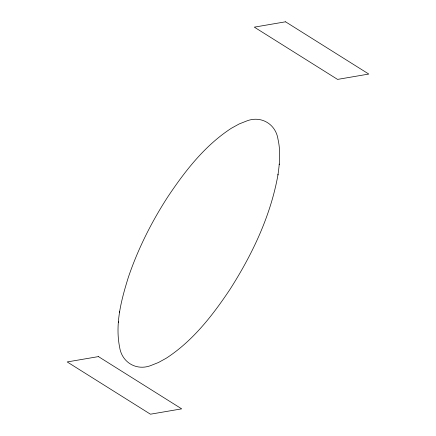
<?xml version="1.0" encoding="UTF-8"?>
<svg xmlns="http://www.w3.org/2000/svg" width="436" height="436" viewBox="0 0 436 436"><rect width="100%" height="100%" fill="white"/><g stroke="black" fill="none" stroke-linecap="round" stroke-linejoin="round"><path stroke-width="0.65" d="M277.945 174.961C279.678 163.195 280.68 151.074 278.021 139.367C275.77 123.682 260.488 115.033 245.882 121.295L239.168 123.966L231.434 128.217C205.073 145.313 185.344 170.618 168.073 196.445L167.538 197.252C151.417 222.207 137.983 248.967 128.407 277.122C121.437 299.537 114.908 323.561 119.606 347.1C121.857 362.785 137.144 371.434 151.744 365.172L158.459 362.501L166.192 358.25C192.554 341.154 212.283 315.849 229.559 290.022L230.094 289.215C252.351 254.292 270.62 215.973 277.945 174.961L278.043 174.198M118.325 322.433L118.407 321.757M119.589 312.269L119.682 311.506M279.22 164.71L279.307 164.034M285.547 21.8L254.313 27.146L337.562 79.401L368.802 74.055L285.547 21.8M98.438 356.599L67.199 361.945L150.453 414.2L181.687 408.854L98.438 356.599"/></g></svg>
